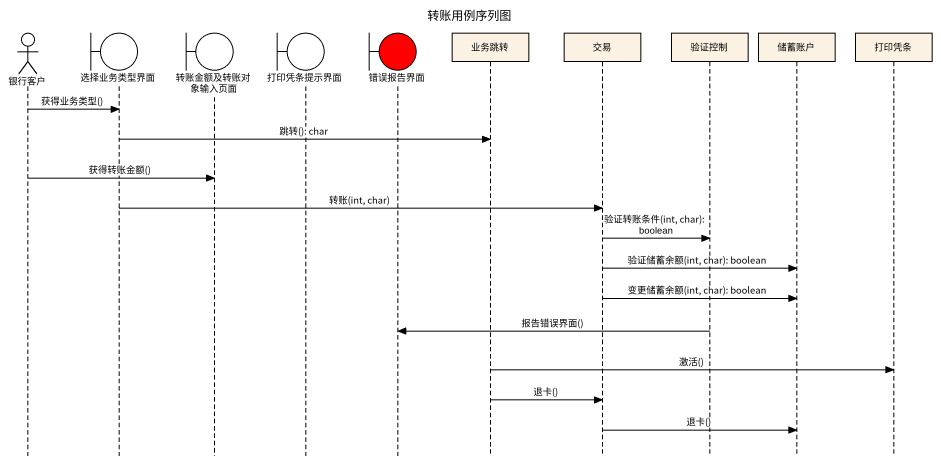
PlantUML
@startuml
title 转账用例序列图
hide footbox
actor 银行客户
boundary 选择业务类型界面
boundary 转账金额及转账对象输入页面
boundary 打印凭条提示界面
boundary 错误报告界面 #FF0000
participant 业务跳转
participant 交易
participant 验证控制
participant 储蓄账户
participant 打印凭条

银行客户 -> 选择业务类型界面 : 获得业务类型()
选择业务类型界面 -> 业务跳转 : 跳转(): char
银行客户 -> 转账金额及转账对象输入页面 : 获得转账金额()
选择业务类型界面 -> 交易 : 转账(int, char)
交易 -> 验证控制 : 验证转账条件(int, char): boolean
交易 -> 储蓄账户 : 验证储蓄余额(int, char): boolean
交易 -> 储蓄账户 : 变更储蓄余额(int, char): boolean
验证控制 -> 错误报告界面 : 报告错误界面()
业务跳转 -> 打印凭条 : 激活()
业务跳转 -> 交易 : 退卡()
交易 -> 储蓄账户 : 退卡()
@enduml
